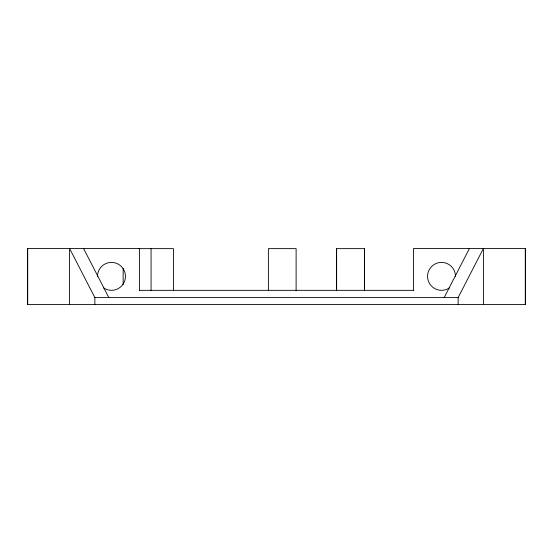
<?xml version="1.0" encoding="UTF-8"?>
<svg xmlns="http://www.w3.org/2000/svg" width="553" height="553" viewBox="0 0 553 553"><rect width="100%" height="100%" fill="white"/><g stroke="black" fill="none" stroke-linecap="round" stroke-linejoin="round"><path stroke-width="0.83" d="M413.575 290.698L413.575 248.415L525.35 248.415L525.35 304.585L27.65 304.585L27.65 248.415L139.425 248.415L139.425 290.698M69.567 304.585L69.567 248.415L94.86 297.597L94.86 304.585M483.433 304.585L483.433 248.415L458.14 297.597L458.14 304.585M444.17 297.597L469.462 248.415M139.059 248.636L173.435 248.636L173.435 290.726M139.425 290.332L413.575 290.332M94.86 297.597L458.14 297.597M83.538 248.415L108.83 297.597M525.35 248.415L525.35 304.585M364.51 290.726L364.51 248.636L336.59 248.636L336.59 290.726M364.468 248.636L364.468 290.726M336.632 248.636L336.632 290.726M296.118 290.726L296.118 248.636L268.385 248.636L268.385 290.726M151.066 248.636L151.066 290.726M123.167 268.392L123.146 284.712M27.65 248.415L27.65 304.585M449.727 287.664A13.97 13.97 0 0 1 428.755 282.044A13.97 13.97 0 0 1 438.612 262.696A13.97 13.97 0 0 1 455.492 276.362M97.508 276.362A13.97 13.97 0 0 1 114.388 262.696A13.97 13.97 0 0 1 124.245 282.044A13.97 13.97 0 0 1 103.273 287.664"/></g></svg>
